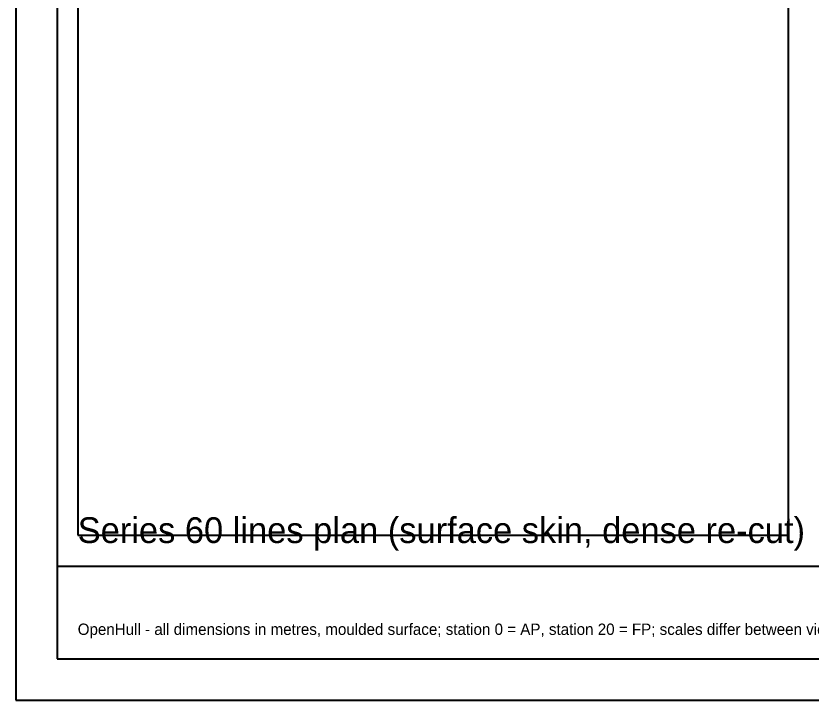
# Model space of a CAD drawing. Header units: metres. Extents: x -42 to 420, y 0 to 297.
# Drawn here: x 0 to 154.4, y 0 to 132.8 of the extents above; entities that cross this region are included whole.
import ezdxf
from ezdxf.enums import TextEntityAlignment as Align

# ---------------------------------------------------------------- set-up
doc = ezdxf.new("R2010")
doc.units = ezdxf.units.M
doc.layers.add('FRAME', color=7, linetype='Continuous')
doc.layers.add('LABELS', color=7, linetype='Continuous')

msp = doc.modelspace()

# ---------------------------------------------------------------- linework, layer by layer
at = {"layer": 'FRAME'}
msp.add_line((8, 26), (412, 26), dxfattribs=at)
for points in [[(0, 0), (420, 0), (420, 297), (0, 297)], [(8, 8), (412, 8), (412, 289), (8, 289)], [(12, 32), (150, 32), (150, 285), (12, 285)]]:
    msp.add_lwpolyline(points, close=True, dxfattribs=at)

# ---------------------------------------------------------------- texts
at = {"layer": 'LABELS'}
for s, height, p in [('Series 60 lines plan (surface skin, dense re-cut)', 5, (12, 29)), ('OpenHull - all dimensions in metres, moulded surface; station 0 = AP, station 20 = FP; scales differ between views', 2.2, (12, 12))]:
    msp.add_text(s, height=height, dxfattribs=at).set_placement(p, align=Align.BOTTOM_LEFT)

doc.saveas('drawing.dxf')
